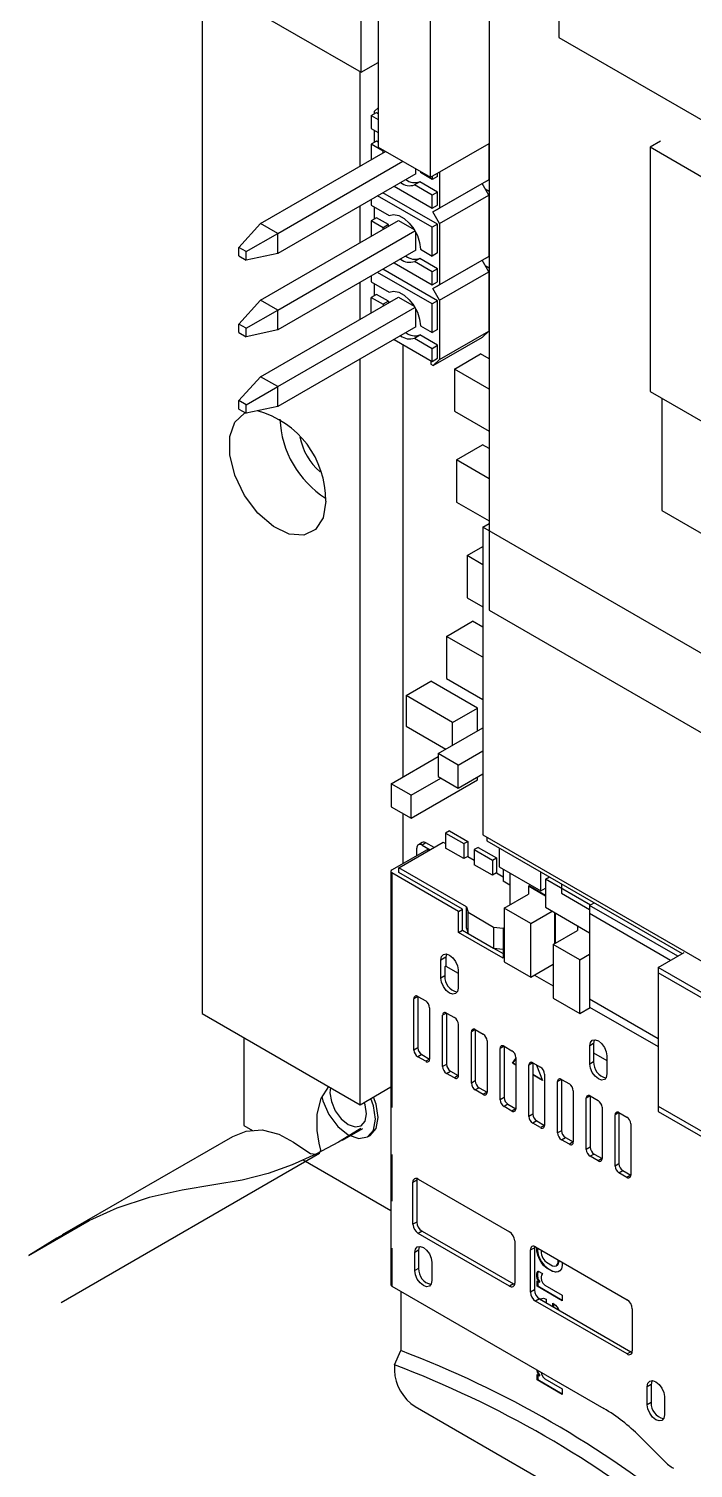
# Model space of a CAD drawing. Extents: x 5 to 415, y 3 to 292.
# Drawn here: x 321.18 to 339.17, y 95.15 to 134.13 of the extents above; entities that cross this region are included whole.
import ezdxf

# ---------------------------------------------------------------- set-up
doc = ezdxf.new("R2010")
doc.units = 0
doc.linetypes.add('PHANTOM', pattern=[12.7, 6.35, -1.27, 1.27, -1.27, 1.27, -1.27])
doc.layers.get('0').update_dxf_attribs({"linetype": 'CONTINUOUS'})

msp = doc.modelspace()

# ---------------------------------------------------------------- linework, layer by layer
at = {"color": 7, "linetype": 'CONTINUOUS'}
for p, q in [((330.176, 132.95), (330.176, 147.834)), ((330.639, 147.736), (330.639, 130.925)), ((332.053, 130.108), (332.053, 146.75)), ((335.53, 144.834), (335.53, 133.892)), ((325.874, 135.802), (325.874, 107.468)), ((333.643, 135.712), (333.643, 118.386)), ((326.499, 135.073), (330.176, 132.95)), ((335.53, 133.892), (345.075, 128.382)), ((330.152, 130.415), (330.152, 132.964)), ((330.176, 132.95), (330.639, 133.217)), ((330.452, 131.781), (330.595, 131.864)), ((330.452, 131.781), (330.639, 131.673)), ((330.452, 131.781), (330.452, 131.428)), ((330.639, 131.986), (330.542, 131.895)), ((330.542, 131.832), (330.542, 131.895)), ((330.595, 131.864), (330.639, 131.839)), ((330.452, 131.428), (330.639, 131.32)), ((330.542, 131.055), (330.542, 131.376)), ((330.595, 131.086), (330.452, 131.003)), ((330.775, 130.816), (330.452, 131.003)), ((330.452, 131.003), (330.452, 130.588)), ((330.639, 131.061), (330.595, 131.086)), ((332.053, 130.108), (333.643, 131.026)), ((333.631, 131.019), (333.631, 130.039)), ((338.281, 131.083), (337.998, 130.92)), ((327.452, 128.857), (330.837, 130.81)), ((330.639, 130.925), (332.053, 130.108)), ((330.801, 130.831), (330.775, 130.816)), ((330.776, 130.776), (330.775, 130.816)), ((333.631, 130.93), (333.643, 130.937)), ((343.725, 127.614), (337.998, 130.92)), ((337.998, 130.92), (337.998, 124.306)), ((327.919, 128.587), (331.304, 130.541)), ((331.655, 130.204), (327.919, 128.048)), ((331.655, 130.204), (331.655, 130.338)), ((331.78, 130.266), (331.781, 130.236)), ((332.104, 130.049), (331.781, 130.236)), ((332.248, 130.132), (332.248, 130.221)), ((332.302, 130.252), (332.302, 129.271)), ((331.071, 129.867), (332.104, 129.271)), ((331.764, 129.986), (331.621, 129.903)), ((332.104, 129.624), (331.621, 129.903)), ((332.248, 129.707), (331.764, 129.986)), ((332.104, 130.138), (332.104, 130.049)), ((332.248, 130.132), (332.104, 130.049)), ((332.122, 129.168), (333.451, 129.935)), ((333.631, 130.039), (332.302, 129.271)), ((333.451, 129.935), (333.631, 130.039)), ((333.631, 129.624), (333.451, 129.935)), ((333.532, 129.795), (333.643, 129.731)), ((333.631, 130.153), (333.643, 130.159)), ((330.452, 129.51), (330.452, 129.354)), ((332.104, 128.753), (330.622, 129.608)), ((332.248, 128.836), (330.766, 129.691)), ((332.248, 129.707), (332.104, 129.624)), ((332.104, 129.271), (332.104, 129.624)), ((332.248, 129.354), (332.248, 129.707)), ((332.302, 128.856), (333.631, 129.624)), ((333.643, 129.641), (333.626, 129.631)), ((333.631, 129.624), (333.631, 127.964)), ((330.152, 128.341), (330.152, 129.337)), ((330.452, 129.354), (330.935, 129.075)), ((330.595, 129.012), (330.452, 128.929)), ((330.542, 128.981), (330.542, 129.302)), ((330.919, 128.825), (330.595, 129.012)), ((332.104, 129.271), (332.248, 129.354)), ((332.122, 129.168), (332.302, 129.271)), ((332.302, 128.856), (332.122, 129.168)), ((333.631, 129.292), (333.643, 129.299)), ((326.869, 128.209), (327.452, 128.857)), ((327.452, 126.783), (331.188, 128.939)), ((327.919, 128.587), (327.452, 128.857)), ((327.919, 126.513), (331.634, 128.657)), ((330.775, 128.742), (330.452, 128.929)), ((330.452, 128.929), (330.452, 128.514)), ((330.919, 128.825), (330.775, 128.742)), ((330.776, 128.702), (330.775, 128.742)), ((330.92, 128.784), (330.919, 128.825)), ((331.188, 128.939), (331.611, 128.695)), ((331.655, 128.13), (331.655, 128.618)), ((332.248, 128.836), (332.104, 128.753)), ((332.104, 127.975), (332.104, 128.753)), ((332.248, 128.058), (332.248, 128.836)), ((332.302, 128.856), (332.302, 127.197)), ((333.631, 128.96), (333.643, 128.953)), ((333.631, 128.856), (333.643, 128.863)), ((327.066, 128.095), (327.919, 128.587)), ((327.919, 128.048), (327.919, 128.587)), ((327.066, 128.095), (326.869, 128.209)), ((326.869, 127.98), (326.869, 128.209)), ((326.869, 127.98), (327.066, 127.866)), ((327.066, 127.866), (327.066, 128.095)), ((327.919, 128.048), (327.066, 127.866)), ((331.655, 128.13), (327.919, 125.974)), ((331.764, 127.912), (331.621, 127.829)), ((332.248, 127.633), (331.764, 127.912)), ((331.781, 128.162), (332.104, 127.975)), ((332.248, 128.058), (332.104, 127.975)), ((332.122, 127.094), (333.451, 127.861)), ((333.631, 127.964), (332.302, 127.197)), ((333.451, 127.861), (333.631, 127.964)), ((333.631, 127.55), (333.451, 127.861)), ((333.631, 128.079), (333.643, 128.085)), ((332.104, 126.679), (330.622, 127.534)), ((332.248, 126.762), (330.766, 127.617)), ((331.071, 127.793), (332.104, 127.197)), ((332.104, 127.55), (331.621, 127.829)), ((332.248, 127.633), (332.104, 127.55)), ((332.104, 127.197), (332.104, 127.55)), ((332.248, 127.28), (332.248, 127.633)), ((332.302, 126.782), (333.631, 127.55)), ((333.532, 127.721), (333.643, 127.657)), ((333.643, 127.567), (333.626, 127.557)), ((333.631, 127.55), (333.631, 125.942)), ((330.152, 126.267), (330.152, 127.263)), ((330.452, 127.436), (330.452, 127.28)), ((330.452, 127.28), (330.935, 127.001)), ((330.542, 126.907), (330.542, 127.228)), ((332.104, 127.197), (332.248, 127.28)), ((332.122, 127.094), (332.302, 127.197)), ((332.302, 126.782), (332.122, 127.094)), ((333.631, 127.218), (333.643, 127.225)), ((326.869, 126.135), (327.452, 126.783)), ((327.452, 124.709), (331.188, 126.865)), ((327.919, 126.513), (327.452, 126.783)), ((330.595, 126.938), (330.452, 126.855)), ((330.452, 126.855), (330.775, 126.668)), ((330.452, 126.44), (330.452, 126.855)), ((330.919, 126.751), (330.595, 126.938)), ((330.919, 126.751), (330.775, 126.668)), ((330.775, 126.668), (330.776, 126.628)), ((330.919, 126.751), (330.92, 126.71)), ((331.188, 126.865), (331.611, 126.621)), ((332.248, 126.762), (332.104, 126.679)), ((332.104, 125.901), (332.104, 126.679)), ((332.248, 125.984), (332.248, 126.762)), ((332.302, 126.782), (332.302, 125.175)), ((333.643, 126.879), (333.631, 126.886)), ((333.631, 126.782), (333.643, 126.789)), ((327.066, 126.021), (327.919, 126.513)), ((327.919, 124.439), (331.634, 126.583)), ((327.919, 125.974), (327.919, 126.513)), ((331.655, 126.056), (331.655, 126.544)), ((327.066, 126.021), (326.869, 126.135)), ((326.869, 125.906), (326.869, 126.135)), ((326.869, 125.906), (327.066, 125.792)), ((327.066, 125.792), (327.066, 126.021)), ((327.919, 125.974), (327.066, 125.792)), ((331.655, 126.056), (327.919, 123.9)), ((331.781, 126.088), (332.104, 125.901)), ((332.248, 125.984), (332.104, 125.901)), ((332.302, 125.175), (333.631, 125.942)), ((333.46, 125.782), (333.631, 125.942)), ((333.631, 126.005), (333.643, 126.011)), ((331.071, 125.719), (332.104, 125.123)), ((331.319, 113.875), (331.319, 125.576)), ((331.621, 125.755), (331.764, 125.838)), ((331.621, 125.755), (332.104, 125.476)), ((332.248, 125.559), (331.764, 125.838)), ((332.104, 125.476), (332.248, 125.559)), ((332.131, 125.014), (333.46, 125.782)), ((332.248, 125.206), (332.248, 125.559)), ((330.152, 104.998), (330.152, 125.189)), ((332.068, 125.144), (332.068, 125.051)), ((332.104, 125.123), (332.104, 125.476)), ((332.104, 125.123), (332.248, 125.206)), ((332.302, 125.175), (332.131, 125.014)), ((332.703, 124.916), (333.41, 125.324)), ((333.643, 125.19), (333.41, 125.324)), ((332.068, 125.051), (332.131, 125.014)), ((332.703, 124.916), (332.703, 123.773)), ((333.643, 124.374), (332.703, 124.916)), ((326.869, 124.061), (327.452, 124.709)), ((327.066, 123.947), (327.919, 124.439)), ((327.919, 124.439), (327.452, 124.709)), ((327.919, 123.9), (327.919, 124.439)), ((327.066, 123.947), (326.869, 124.061)), ((326.869, 123.832), (326.869, 124.061)), ((327.066, 123.718), (327.066, 123.947)), ((337.998, 124.306), (343.725, 121)), ((338.316, 124.122), (338.316, 121.085)), ((326.869, 123.832), (327.066, 123.718)), ((327.919, 123.9), (327.066, 123.718)), ((332.703, 123.773), (333.643, 123.23)), ((332.757, 122.459), (333.464, 122.867)), ((333.643, 122.763), (333.464, 122.867)), ((333.643, 121.947), (332.757, 122.459)), ((332.757, 122.459), (332.757, 121.315)), ((332.757, 121.315), (333.643, 120.804)), ((338.316, 121.085), (343.619, 118.023)), ((333.472, 120.632), (333.643, 120.73)), ((333.472, 120.632), (333.472, 112.303)), ((343.017, 115.121), (333.472, 120.632)), ((333.044, 119.866), (333.472, 120.113)), ((333.044, 119.866), (333.044, 118.723)), ((333.472, 119.619), (333.044, 119.866)), ((333.044, 118.723), (333.472, 118.476)), ((333.643, 118.386), (348.646, 109.725)), ((332.487, 117.678), (333.194, 118.086)), ((333.472, 117.926), (333.194, 118.086)), ((333.472, 117.11), (332.487, 117.678)), ((332.487, 117.678), (332.487, 116.535)), ((332.487, 116.535), (333.472, 115.966)), ((331.396, 116.076), (332.068, 116.464)), ((333.325, 115.738), (332.068, 116.464)), ((331.396, 116.076), (331.396, 115.247)), ((332.654, 115.35), (331.396, 116.076)), ((332.654, 115.35), (333.325, 115.738)), ((333.325, 115.116), (333.325, 115.738)), ((331.396, 115.247), (332.474, 114.624)), ((332.266, 114.504), (333.472, 115.2)), ((332.654, 114.728), (332.654, 115.35)), ((330.991, 113.685), (332.266, 114.421)), ((332.805, 114.193), (332.266, 114.504)), ((332.266, 114.504), (332.266, 113.882)), ((332.805, 114.193), (333.472, 114.578)), ((332.805, 113.571), (332.805, 114.193)), ((331.529, 113.374), (332.338, 113.841)), ((332.266, 113.882), (332.805, 113.571)), ((332.805, 113.571), (333.472, 113.956)), ((333.325, 113.789), (333.325, 113.872)), ((331.529, 113.374), (330.991, 113.685)), ((330.991, 113.685), (330.991, 113.063)), ((331.529, 112.752), (333.325, 113.789)), ((330.991, 113.063), (331.529, 112.752)), ((331.529, 112.752), (331.529, 113.374)), ((331.319, 111.53), (331.319, 112.873)), ((332.568, 112.414), (332.462, 112.353)), ((332.462, 112.353), (332.462, 111.945)), ((332.462, 112.353), (332.957, 112.067)), ((332.568, 112.414), (333.063, 112.128)), ((333.472, 112.303), (343.017, 106.792)), ((331.012, 111.353), (331.97, 111.905)), ((331.196, 111.41), (332.398, 112.104)), ((331.684, 111.74), (331.684, 111.945)), ((331.832, 112.097), (331.726, 112.036)), ((331.826, 112.026), (332.045, 111.9)), ((332.151, 111.961), (331.932, 112.087)), ((331.97, 111.905), (332.012, 111.881)), ((332.398, 112.104), (332.462, 112.067)), ((332.957, 111.659), (332.462, 111.945)), ((332.957, 112.067), (333.063, 112.128)), ((332.957, 112.067), (332.957, 111.659)), ((333.063, 112.128), (333.063, 111.72)), ((333.346, 111.965), (333.24, 111.904)), ((333.24, 111.904), (333.735, 111.618)), ((333.24, 111.904), (333.24, 111.496)), ((333.346, 111.965), (333.841, 111.679)), ((333.578, 112.242), (333.578, 112.144)), ((333.578, 112.144), (338.872, 109.087)), ((333.914, 111.949), (333.914, 111.438)), ((333.063, 111.72), (332.957, 111.659)), ((333.063, 111.72), (333.24, 111.618)), ((333.735, 111.21), (333.24, 111.496)), ((333.735, 111.618), (333.841, 111.679)), ((333.735, 111.618), (333.735, 111.21)), ((333.841, 111.679), (333.841, 111.271)), ((330.983, 111.312), (330.983, 100.125)), ((332.815, 110.23), (331.012, 111.271)), ((333.028, 110.353), (331.196, 111.41)), ((331.196, 111.287), (331.196, 111.41)), ((332.922, 110.291), (331.196, 111.287)), ((333.841, 111.271), (333.735, 111.21)), ((333.841, 111.271), (334.018, 111.169)), ((333.914, 111.438), (335.046, 110.785)), ((334.018, 111.378), (334.018, 111.047)), ((334.202, 111.272), (334.202, 110.403)), ((334.202, 111.272), (334.202, 110.403)), ((335.046, 110.785), (335.046, 111.296)), ((335.169, 111.103), (335.274, 111.164)), ((336.382, 110.403), (335.169, 111.103)), ((335.169, 111.103), (335.169, 110.344)), ((334.202, 110.94), (334.018, 111.047)), ((334.049, 110.315), (334.704, 110.693)), ((334.704, 110.913), (334.721, 110.923)), ((335.169, 110.645), (334.704, 110.913)), ((334.704, 110.913), (334.704, 110.693)), ((335.169, 110.665), (334.721, 110.923)), ((335.046, 110.785), (335.169, 110.856)), ((335.598, 110.977), (335.598, 110.725)), ((335.598, 110.725), (336.363, 110.283)), ((333.028, 110.353), (333.07, 110.206)), ((333.028, 109.781), (333.028, 110.353)), ((334.768, 109.9), (334.049, 110.315)), ((334.049, 110.315), (334.049, 108.863)), ((335.169, 110.344), (336.363, 109.654)), ((336.363, 110.392), (336.488, 110.464)), ((338.747, 109.016), (336.363, 110.392)), ((336.363, 110.392), (336.363, 107.861)), ((332.815, 110.23), (332.922, 110.291)), ((332.815, 109.659), (332.815, 110.23)), ((332.922, 109.72), (332.922, 110.291)), ((333.07, 110.206), (333.763, 109.806)), ((333.07, 109.634), (333.07, 110.206)), ((334.768, 109.9), (335.353, 110.238)), ((335.422, 109.36), (335.422, 110.197)), ((335.439, 109.37), (335.439, 110.188)), ((335.439, 109.37), (335.439, 110.188)), ((338.556, 108.905), (336.363, 110.171)), ((336.363, 110.171), (336.363, 107.64)), ((332.815, 109.659), (332.922, 109.72)), ((334.018, 108.965), (332.815, 109.659)), ((332.922, 109.72), (333.07, 109.634)), ((333.028, 109.781), (333.07, 109.634)), ((333.07, 109.634), (333.763, 109.234)), ((333.763, 109.806), (334.018, 109.781)), ((333.763, 109.806), (333.763, 109.234)), ((334.049, 109.763), (334.018, 109.781)), ((334.018, 109.781), (334.018, 109.536)), ((334.049, 109.554), (334.018, 109.536)), ((334.018, 109.536), (334.018, 108.965)), ((334.049, 109.518), (334.018, 109.536)), ((334.768, 108.448), (334.768, 109.9)), ((335.376, 109.333), (336.03, 109.711)), ((336.03, 109.846), (336.03, 109.711)), ((333.763, 109.234), (334.018, 109.087)), ((333.763, 109.234), (334.018, 109.21)), ((336.094, 108.918), (335.376, 109.333)), ((335.376, 109.333), (335.376, 107.881)), ((332.335, 108.426), (332.335, 108.915)), ((332.469, 108.748), (332.441, 108.732)), ((332.484, 109.081), (332.469, 108.993)), ((332.469, 108.993), (332.469, 108.748)), ((332.469, 108.748), (332.801, 108.556)), ((334.049, 108.863), (334.768, 108.448)), ((334.768, 108.448), (335.376, 108.799)), ((336.094, 108.918), (336.363, 109.074)), ((336.094, 107.466), (336.094, 108.918)), ((338.219, 108.71), (338.926, 109.119)), ((332.441, 108.732), (332.441, 108.487)), ((332.801, 108.646), (332.801, 108.156)), ((334.87, 108.507), (335.376, 108.215)), ((334.87, 108.507), (335.376, 108.215)), ((341.754, 106.669), (338.219, 108.71)), ((338.219, 108.71), (338.219, 104.954)), ((341.754, 106.531), (338.219, 108.572)), ((338.219, 108.572), (338.219, 104.816)), ((331.606, 106.478), (331.606, 107.866)), ((331.712, 107.927), (331.925, 107.805)), ((331.712, 107.927), (331.712, 106.539)), ((332.031, 107.621), (332.031, 106.233)), ((335.376, 107.881), (336.094, 107.466)), ((336.094, 107.466), (336.379, 107.631)), ((336.363, 107.861), (338.219, 106.79)), ((336.363, 107.64), (338.219, 106.569)), ((325.874, 107.468), (330.152, 104.998)), ((332.384, 106.029), (332.384, 107.417)), ((332.49, 107.478), (332.702, 107.356)), ((332.49, 107.478), (332.49, 106.09)), ((327, 106.818), (327, 104.431)), ((332.808, 107.172), (332.808, 105.784)), ((333.162, 105.58), (333.162, 106.968)), ((333.268, 107.029), (333.48, 106.907)), ((333.268, 107.029), (333.268, 105.641)), ((333.586, 106.723), (333.586, 105.335)), ((333.94, 105.131), (333.94, 106.519)), ((334.046, 106.58), (334.258, 106.458)), ((334.046, 106.58), (334.046, 105.192)), ((336.365, 106.099), (336.365, 106.589)), ((336.471, 106.65), (336.471, 106.405)), ((336.471, 106.405), (336.832, 106.197)), ((336.471, 106.405), (336.471, 106.16)), ((331.925, 106.172), (331.712, 106.294)), ((331.818, 106.356), (332.031, 106.233)), ((334.274, 106.122), (334.364, 106.25)), ((334.288, 106.13), (334.274, 106.122)), ((334.364, 106.07), (334.274, 106.122)), ((334.364, 106.238), (334.288, 106.13)), ((334.288, 106.13), (334.364, 106.086)), ((334.364, 106.274), (334.364, 104.886)), ((334.718, 104.682), (334.718, 106.07)), ((334.824, 106.131), (335.036, 106.009)), ((334.824, 106.131), (334.824, 104.743)), ((334.927, 106.071), (335.091, 105.651)), ((336.832, 106.319), (336.832, 105.829)), ((332.702, 105.723), (332.49, 105.845)), ((332.596, 105.906), (332.808, 105.784)), ((334.824, 105.821), (335.082, 105.672)), ((335.091, 105.651), (334.824, 105.805)), ((335.142, 105.825), (335.142, 104.437)), ((335.495, 104.233), (335.495, 105.621)), ((335.601, 105.682), (335.814, 105.56)), ((335.601, 105.682), (335.601, 104.294)), ((330.152, 104.998), (330.983, 105.478)), ((333.48, 105.274), (333.268, 105.396)), ((333.374, 105.457), (333.586, 105.335)), ((335.92, 105.376), (335.92, 103.988)), ((336.379, 105.233), (336.591, 105.111)), ((336.379, 105.233), (336.379, 103.845)), ((334.258, 104.825), (334.046, 104.947)), ((334.152, 105.008), (334.364, 104.886)), ((336.273, 103.784), (336.273, 105.172)), ((336.698, 104.927), (336.698, 103.539)), ((338.219, 104.954), (341.754, 102.913)), ((335.036, 104.376), (334.824, 104.498)), ((334.93, 104.559), (335.142, 104.437)), ((337.051, 103.335), (337.051, 104.723)), ((337.157, 104.784), (337.369, 104.662)), ((337.157, 104.784), (337.157, 103.396)), ((337.475, 104.478), (337.475, 103.09)), ((338.219, 104.816), (341.754, 102.775)), ((326.693, 104.13), (322.085, 101.47)), ((327, 104.431), (327.234, 104.296)), ((329.673, 104.041), (330.219, 104.356)), ((330.352, 104.125), (330.423, 104.166)), ((335.708, 104.11), (335.92, 103.988)), ((322.054, 99.643), (329.049, 103.681)), ((335.814, 103.927), (335.601, 104.049)), ((328.61, 103.502), (330.983, 102.132)), ((336.591, 103.478), (336.379, 103.6)), ((336.485, 103.661), (336.698, 103.539)), ((331.578, 101.758), (331.578, 102.902)), ((331.684, 102.963), (331.684, 101.82)), ((331.719, 102.983), (334.194, 101.554)), ((337.369, 103.029), (337.157, 103.151)), ((337.263, 103.212), (337.475, 103.09)), ((321.179, 100.914), (322.826, 101.864)), ((334.194, 100.085), (331.719, 101.513)), ((331.826, 101.575), (334.3, 100.146)), ((331.628, 100.505), (331.628, 100.995)), ((331.734, 101.056), (331.734, 100.566)), ((334.336, 101.31), (334.336, 100.166)), ((334.76, 99.921), (334.76, 101.065)), ((334.866, 101.126), (334.866, 99.983)), ((334.901, 101.146), (337.376, 99.718)), ((334.934, 101.043), (334.934, 101.128)), ((334.948, 101.051), (334.934, 101.043)), ((334.957, 100.924), (334.934, 101.043)), ((334.948, 101.12), (334.948, 101.051)), ((334.948, 101.051), (334.971, 100.932)), ((335.049, 101.061), (335.049, 100.99)), ((335.049, 100.99), (335.06, 100.93)), ((332.094, 100.725), (332.094, 100.236)), ((334.971, 100.932), (334.957, 100.924)), ((335.003, 100.818), (334.957, 100.924)), ((334.971, 100.932), (335.017, 100.826)), ((335.017, 100.826), (335.003, 100.818)), ((335.049, 100.738), (335.003, 100.818)), ((335.017, 100.826), (335.063, 100.746)), ((335.063, 100.746), (335.049, 100.738)), ((335.117, 100.645), (335.049, 100.738)), ((335.06, 100.93), (335.094, 100.844)), ((335.063, 100.746), (335.132, 100.653)), ((335.094, 100.844), (335.152, 100.771)), ((335.132, 100.653), (335.117, 100.645)), ((335.209, 100.565), (335.117, 100.645)), ((335.132, 100.653), (335.224, 100.574)), ((335.152, 100.771), (335.198, 100.731)), ((335.198, 100.731), (335.359, 100.638)), ((335.224, 100.574), (335.209, 100.565)), ((335.347, 100.486), (335.209, 100.565)), ((335.224, 100.574), (335.361, 100.494)), ((335.359, 100.638), (335.405, 100.625)), ((335.405, 100.625), (335.462, 100.632)), ((335.462, 100.632), (335.497, 100.678)), ((335.462, 100.632), (335.476, 100.64)), ((335.511, 100.686), (335.476, 100.64)), ((335.497, 100.678), (335.508, 100.725)), ((335.497, 100.678), (335.511, 100.686)), ((335.508, 100.725), (335.508, 100.796)), ((335.508, 100.725), (335.522, 100.733)), ((335.522, 100.733), (335.511, 100.686)), ((335.522, 100.788), (335.522, 100.733)), ((335.6, 100.552), (335.554, 100.499)), ((335.623, 100.645), (335.6, 100.552)), ((335.623, 100.73), (335.623, 100.645)), ((334.934, 100.406), (334.945, 100.453)), ((334.948, 100.414), (334.934, 100.406)), ((334.934, 100.353), (334.934, 100.406)), ((334.948, 100.361), (334.934, 100.353)), ((334.945, 100.293), (334.934, 100.353)), ((334.945, 100.453), (334.968, 100.492)), ((334.945, 100.453), (334.959, 100.461)), ((334.959, 100.302), (334.945, 100.293)), ((334.957, 100.26), (334.945, 100.293)), ((334.945, 100.227), (335.003, 100.194)), ((334.945, 100.081), (334.945, 100.227)), ((334.959, 100.461), (334.948, 100.414)), ((334.948, 100.414), (334.948, 100.361)), ((334.948, 100.361), (334.959, 100.302)), ((334.971, 100.268), (334.957, 100.26)), ((335.003, 100.194), (334.957, 100.26)), ((334.975, 100.488), (334.959, 100.461)), ((334.959, 100.302), (334.971, 100.268)), ((334.959, 100.219), (334.959, 100.089)), ((334.968, 100.492), (335.083, 100.426)), ((334.971, 100.268), (335.017, 100.202)), ((335.017, 100.202), (335.003, 100.194)), ((335.06, 100.386), (335.049, 100.34)), ((335.049, 100.34), (335.049, 100.3)), ((335.049, 100.3), (335.06, 100.24)), ((335.083, 100.426), (335.06, 100.386)), ((335.06, 100.24), (335.094, 100.167)), ((335.094, 100.167), (335.152, 100.108)), ((335.361, 100.494), (335.347, 100.486)), ((335.439, 100.459), (335.347, 100.486)), ((335.361, 100.494), (335.453, 100.468)), ((335.508, 100.473), (335.439, 100.459)), ((335.453, 100.468), (335.439, 100.459)), ((335.453, 100.468), (335.522, 100.481)), ((335.554, 100.499), (335.508, 100.473)), ((331.012, 100.084), (336.746, 96.774)), ((331.253, 99.946), (331.253, 98.338)), ((334.959, 100.089), (334.945, 100.081)), ((335.623, 99.69), (334.945, 100.081)), ((334.959, 100.089), (335.623, 99.706)), ((335.152, 100.108), (335.623, 99.836)), ((335.623, 99.836), (335.623, 99.69)), ((337.376, 98.248), (334.901, 99.677)), ((335.008, 99.738), (337.482, 98.309)), ((335.024, 99.728), (335.049, 99.743)), ((335.049, 99.743), (335.024, 99.728)), ((335.049, 99.743), (335.117, 99.756)), ((335.117, 99.756), (335.186, 99.73)), ((335.186, 99.73), (335.186, 99.634)), ((335.37, 99.623), (335.439, 99.57)), ((335.37, 99.528), (335.37, 99.623)), ((335.384, 99.613), (335.384, 99.52)), ((335.439, 99.57), (335.508, 99.477)), ((335.508, 99.477), (335.533, 99.434)), ((337.518, 99.473), (337.518, 98.329)), ((331.076, 97.954), (331.253, 98.338)), ((331.076, 97.954), (331.076, 97.802)), ((334.934, 97.819), (334.934, 97.821)), ((334.935, 97.82), (334.934, 97.819)), ((334.957, 97.726), (334.934, 97.819)), ((334.945, 97.693), (335.003, 97.66)), ((334.945, 97.547), (334.945, 97.693)), ((334.959, 97.555), (334.945, 97.547)), ((335.623, 97.155), (334.945, 97.547)), ((334.952, 97.81), (334.971, 97.734)), ((334.971, 97.734), (334.957, 97.726)), ((335.003, 97.66), (334.957, 97.726)), ((334.959, 97.685), (334.959, 97.555)), ((334.959, 97.555), (335.623, 97.172)), ((334.971, 97.734), (335.017, 97.668)), ((335.017, 97.668), (335.003, 97.66)), ((335.051, 97.753), (335.06, 97.706)), ((335.06, 97.706), (335.094, 97.633)), ((335.094, 97.633), (335.152, 97.573)), ((335.152, 97.573), (335.623, 97.301)), ((335.623, 97.301), (335.623, 97.155)), ((337.921, 96.872), (337.921, 97.362)), ((338.027, 97.423), (338.027, 96.933)), ((338.387, 97.092), (338.387, 96.603)), ((331.642, 96.822), (338.289, 92.985)), ((337.714, 96.019), (338.391, 95.344))]:
    msp.add_line(p, q, dxfattribs=at)
at = {"color": 8, "linetype": 'PHANTOM'}
for p, q in [((331.932, 112.087), (331.826, 112.026)), ((331.012, 111.271), (331.012, 100.084)), ((332.469, 108.993), (332.335, 108.915)), ((332.441, 108.487), (332.335, 108.426)), ((331.712, 107.927), (331.606, 107.866)), ((332.49, 107.478), (332.384, 107.417)), ((333.268, 107.029), (333.162, 106.968)), ((331.712, 106.539), (331.606, 106.478)), ((334.046, 106.58), (333.94, 106.519)), ((336.471, 106.65), (336.365, 106.589)), ((331.818, 106.356), (331.712, 106.294)), ((332.031, 106.233), (331.925, 106.172)), ((332.49, 106.09), (332.384, 106.029)), ((334.824, 106.131), (334.718, 106.07)), ((336.471, 106.16), (336.365, 106.099)), ((332.49, 105.845), (332.596, 105.906)), ((332.808, 105.784), (332.702, 105.723)), ((333.268, 105.641), (333.162, 105.58)), ((335.601, 105.682), (335.495, 105.621)), ((333.374, 105.457), (333.268, 105.396)), ((333.586, 105.335), (333.48, 105.274)), ((336.379, 105.233), (336.273, 105.172)), ((334.046, 105.192), (333.94, 105.131)), ((334.152, 105.008), (334.046, 104.947)), ((334.364, 104.886), (334.258, 104.825)), ((334.824, 104.743), (334.718, 104.682)), ((334.93, 104.559), (334.824, 104.498)), ((337.157, 104.784), (337.051, 104.723)), ((335.142, 104.437), (335.036, 104.376)), ((335.601, 104.294), (335.495, 104.233)), ((335.601, 104.049), (335.708, 104.11)), ((335.92, 103.988), (335.814, 103.927)), ((336.379, 103.845), (336.273, 103.784)), ((336.485, 103.661), (336.379, 103.6)), ((336.698, 103.539), (336.591, 103.478)), ((337.157, 103.396), (337.051, 103.335)), ((331.578, 102.902), (331.684, 102.963)), ((337.157, 103.151), (337.263, 103.212)), ((337.475, 103.09), (337.369, 103.029)), ((331.684, 101.82), (331.578, 101.758)), ((331.826, 101.575), (331.719, 101.513)), ((331.734, 101.056), (331.628, 100.995)), ((334.76, 101.065), (334.866, 101.126)), ((331.734, 100.566), (331.628, 100.505)), ((334.3, 100.146), (334.194, 100.085)), ((334.866, 99.983), (334.76, 99.921)), ((335.008, 99.738), (334.901, 99.677)), ((337.482, 98.309), (337.376, 98.248)), ((338.027, 97.423), (337.921, 97.362)), ((338.027, 96.933), (337.921, 96.872))]:
    msp.add_line(p, q, dxfattribs=at)
at = {"color": 7, "linetype": 'CONTINUOUS', "flags": 128}
for points in [[(330.935, 129.075), (331.055, 129.101), (331.193, 129.073), (331.339, 128.993), (331.479, 128.868), (331.602, 128.709), (331.699, 128.527), (331.76, 128.34), (331.781, 128.162)], [(330.935, 127.001), (331.055, 127.027), (331.193, 126.999), (331.339, 126.919), (331.479, 126.794), (331.602, 126.635), (331.699, 126.453), (331.76, 126.266), (331.781, 126.088)], [(329.217, 121.34), (329.146, 120.891), (328.941, 120.572), (328.624, 120.418), (328.23, 120.446), (327.801, 120.652), (327.383, 121.015), (327.023, 121.495), (326.758, 122.041), (326.619, 122.592), (326.619, 123.089), (326.758, 123.479), (327.023, 123.718), (327.047, 123.729)], [(332.335, 108.915), (332.352, 109.008), (332.403, 109.067), (332.479, 109.081), (332.568, 109.05), (332.657, 108.978), (332.733, 108.876), (332.784, 108.759), (332.801, 108.646)], [(332.801, 108.156), (332.784, 108.063), (332.733, 108.005), (332.657, 107.99), (332.568, 108.021), (332.479, 108.093), (332.403, 108.196), (332.352, 108.312), (332.335, 108.426)], [(336.365, 106.589), (336.383, 106.682), (336.434, 106.74), (336.509, 106.754), (336.599, 106.723), (336.688, 106.651), (336.764, 106.549), (336.814, 106.433), (336.832, 106.319)], [(336.495, 106.755), (336.489, 106.743), (336.471, 106.65)], [(336.832, 105.829), (336.814, 105.736), (336.764, 105.678), (336.688, 105.664), (336.599, 105.695), (336.509, 105.767), (336.434, 105.869), (336.383, 105.985), (336.365, 106.099)], [(326.694, 104.13), (326.704, 104.136), (327.064, 104.284), (327.496, 104.315), (327.952, 104.197), (328.344, 103.985), (328.623, 103.79), (328.81, 103.68), (328.95, 103.658), (329.051, 103.683), (329.084, 103.762), (329.045, 103.957), (328.982, 104.302), (328.983, 104.741), (329.097, 105.163), (329.298, 105.492)], [(329.35, 105.462), (329.332, 105.321), (329.37, 105.08), (329.477, 104.833), (329.638, 104.616), (329.827, 104.463), (330.016, 104.397), (330.177, 104.429), (330.284, 104.552), (330.322, 104.749), (330.322, 104.749)], [(329.112, 105.215), (329.141, 105.103), (329.302, 104.732), (329.543, 104.407), (329.827, 104.177), (330.111, 104.079), (330.352, 104.126), (330.513, 104.311), (330.569, 104.606)], [(330.322, 104.749), (330.284, 104.99), (330.26, 105.061)], [(330.569, 104.606), (330.513, 104.967), (330.44, 105.165)], [(330.64, 104.647), (330.584, 105.008), (330.511, 105.205)], [(330.423, 104.166), (330.423, 104.166), (330.584, 104.352), (330.64, 104.647)], [(330.165, 104.354), (330.127, 104.324), (329.563, 103.979), (328.95, 103.658), (328.313, 103.366), (327.66, 103.131), (326.957, 102.954), (326.193, 102.823), (325.336, 102.687), (324.436, 102.488), (323.566, 102.198), (322.725, 101.818), (321.936, 101.383), (321.179, 100.914)], [(331.688, 102.997), (331.687, 102.993), (331.684, 102.963)], [(331.628, 100.995), (331.645, 101.088), (331.696, 101.146), (331.772, 101.161), (331.861, 101.13), (331.95, 101.058), (332.026, 100.955), (332.076, 100.839), (332.094, 100.725)], [(331.758, 101.161), (331.751, 101.149), (331.734, 101.056)], [(334.87, 101.16), (334.869, 101.156), (334.866, 101.126)], [(332.094, 100.236), (332.076, 100.143), (332.026, 100.084), (331.95, 100.07), (331.861, 100.101), (331.772, 100.173), (331.696, 100.275), (331.645, 100.392), (331.628, 100.505)], [(334.3, 100.146), (334.328, 100.133), (334.332, 100.132)], [(337.482, 98.309), (337.51, 98.296), (337.514, 98.295)], [(337.921, 97.362), (337.939, 97.455), (337.989, 97.513), (338.065, 97.528), (338.154, 97.497), (338.243, 97.425), (338.319, 97.322), (338.37, 97.206), (338.387, 97.092)], [(338.051, 97.528), (338.045, 97.516), (338.027, 97.423)], [(338.387, 96.603), (338.37, 96.51), (338.319, 96.451), (338.243, 96.437), (338.154, 96.468), (338.065, 96.54), (337.989, 96.642), (337.939, 96.759), (337.921, 96.872)]]:
    msp.add_lwpolyline(points, dxfattribs=at)
at = {"color": 7, "linetype": 'CONTINUOUS'}
for centre, radius, start, end in [((331.489, 130.272), 0.392, 231.2084, 289.6398), ((331.632, 130.355), 0.392, 231.2084, 289.6398), ((331.489, 128.198), 0.392, 231.2084, 289.6398), ((331.632, 128.281), 0.392, 231.2084, 289.6398), ((331.632, 126.207), 0.392, 231.2084, 289.6398), ((331.489, 126.124), 0.392, 231.2084, 289.6398), ((326.725, 121.375), 2.492, 359.1921, 75.0043), ((330.63, 123.666), 2.653, 182.236, 237.7587), ((330.118, 123.371), 1.624, 190.4631, 229.5315), ((331.77, 111.958), 0.0873, 50.7967, 189.214), ((331.873, 112.006), 0.101, 54.3824, 114.3071), ((331.028, 111.312), 0.0437, 110.7834, 249.2166), ((332.862, 108.464), 0.422, 176.9687, 258.3655), ((331.671, 107.877), 0.0655, 50.7967, 189.214), ((331.8, 107.611), 0.231, 2.6055, 57.3945), ((332.449, 107.428), 0.0655, 50.7967, 189.214), ((332.578, 107.162), 0.231, 2.6055, 57.3945), ((333.227, 106.979), 0.0655, 50.7967, 189.214), ((333.356, 106.713), 0.231, 2.6055, 57.3945), ((331.837, 106.488), 0.231, 182.6055, 237.3945), ((331.943, 106.55), 0.231, 182.6055, 237.3945), ((334.004, 106.53), 0.0655, 50.7967, 189.214), ((334.134, 106.264), 0.231, 2.6055, 57.3945), ((331.966, 106.223), 0.0655, 230.7967, 9.214), ((332.614, 106.039), 0.231, 182.6055, 237.3945), ((332.721, 106.101), 0.231, 182.6055, 237.3945), ((334.782, 106.08), 0.0655, 50.7967, 189.214), ((334.912, 105.815), 0.231, 2.6055, 57.3945), ((336.893, 106.138), 0.422, 176.9687, 258.3655), ((332.744, 105.774), 0.0655, 230.7967, 9.214), ((333.498, 105.652), 0.231, 182.6055, 237.3945), ((335.56, 105.631), 0.0655, 50.7967, 189.214), ((333.392, 105.59), 0.231, 182.6055, 237.3945), ((333.522, 105.325), 0.0655, 230.7967, 9.214), ((335.689, 105.366), 0.231, 2.6055, 57.3945), ((336.338, 105.182), 0.0655, 50.7967, 189.214), ((334.17, 105.141), 0.231, 182.6055, 237.3945), ((334.276, 105.203), 0.231, 182.6055, 237.3945), ((334.299, 104.875), 0.0655, 230.7967, 9.214), ((336.467, 104.917), 0.231, 2.6055, 57.3945), ((334.948, 104.692), 0.231, 182.6055, 237.3945), ((335.054, 104.754), 0.231, 182.6055, 237.3945), ((337.116, 104.733), 0.0655, 50.7967, 189.214), ((337.245, 104.468), 0.231, 2.6055, 57.3945), ((335.077, 104.426), 0.0655, 230.7967, 9.214), ((335.726, 104.243), 0.231, 182.6055, 237.3945), ((335.832, 104.305), 0.231, 182.6055, 237.3945), ((335.855, 103.977), 0.0655, 230.7967, 9.214), ((336.504, 103.794), 0.231, 182.6055, 237.3945), ((336.61, 103.856), 0.231, 182.6055, 237.3945), ((336.633, 103.528), 0.0655, 230.7967, 9.214), ((337.281, 103.345), 0.231, 182.6055, 237.3945), ((337.387, 103.407), 0.231, 182.6055, 237.3945), ((331.664, 102.916), 0.0873, 50.7967, 189.214), ((337.411, 103.079), 0.0655, 230.7967, 9.214), ((331.885, 101.772), 0.307, 182.6055, 237.3945), ((331.991, 101.834), 0.307, 182.6055, 237.3945), ((334.029, 101.296), 0.307, 2.6055, 57.3945), ((334.846, 101.079), 0.0873, 50.7967, 189.214), ((332.155, 100.544), 0.422, 176.9687, 258.3655), ((334.25, 100.152), 0.0873, 230.7967, 9.214), ((331.033, 100.13), 0.0503, 185.6948, 245.6253), ((335.067, 99.935), 0.307, 182.6055, 237.3945), ((335.173, 99.997), 0.307, 182.6055, 237.3945), ((337.211, 99.459), 0.307, 2.6055, 57.3945), ((321.242, 72.016), 28.161, 50.8272, 69.1782), ((337.432, 98.315), 0.0873, 230.7967, 9.214), ((321.229, 71.914), 27.84, 50.7201, 69.2852), ((332.304, 97.858), 1.229, 182.6055, 237.3945), ((334.328, 92.681), 4.754, 44.5969, 59.4302), ((338.449, 96.911), 0.422, 176.9687, 258.3655), ((339.237, 96.178), 1.189, 224.5969, 239.4302)]:
    msp.add_arc(centre, radius, start, end, dxfattribs=at)

doc.saveas('drawing.dxf')
